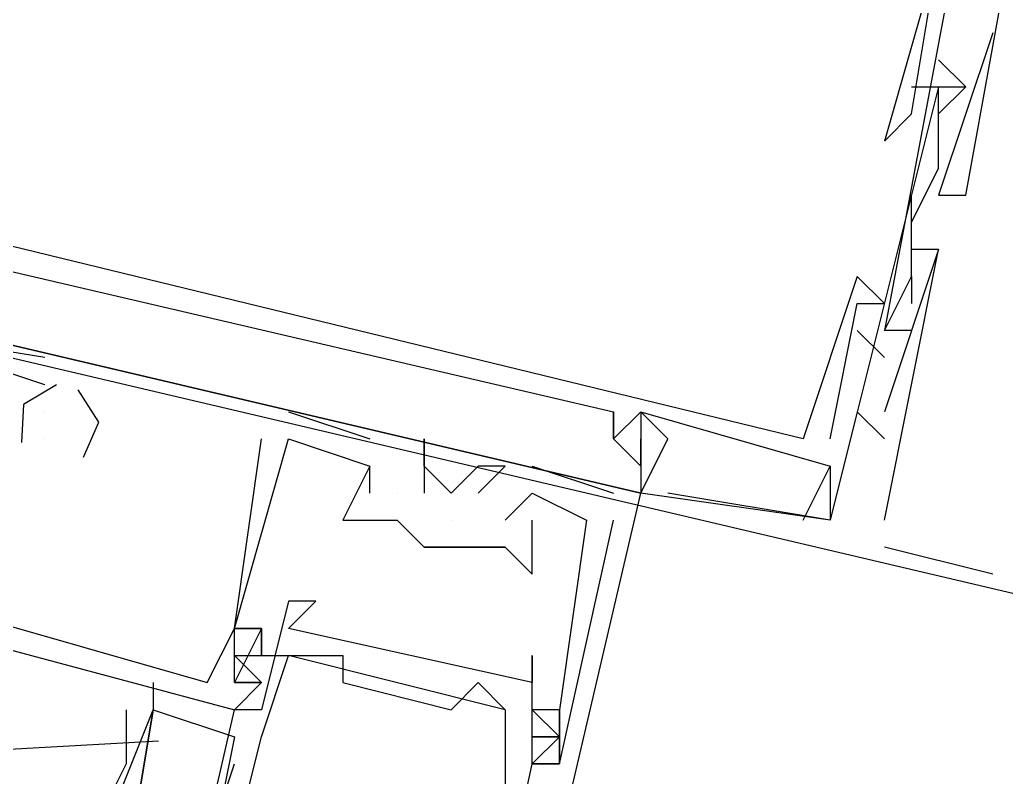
# Model space of a CAD drawing. Header units: feet. Extents: x -84 to 198, y -22 to 181.
# Drawn here: x 125.3209 to 125.8066, y 119.2911 to 119.6642 of the extents above; entities that cross this region are included whole.
import ezdxf

# ---------------------------------------------------------------- set-up
doc = ezdxf.new("R2010")
doc.units = ezdxf.units.FT
doc.layers.add('A-LINEA', color=7, linetype='CONTINUOUS')

msp = doc.modelspace()

# ---------------------------------------------------------------- linework, layer by layer
at = {"layer": 'A-LINEA'}
for p, q in [((125.8, 119.6578), (125.8, 119.6578)), ((125.8, 119.6578), (125.8, 119.6578)), ((125.8, 119.6578), (125.8, 119.6578)), ((125.7733, 119.6444), (125.7867, 119.6311)), ((125.7733, 119.6444), (125.7733, 119.6444)), ((125.7733, 119.6444), (125.7867, 119.6311)), ((125.7733, 119.6444), (125.7733, 119.6444)), ((125.7733, 119.6444), (125.7867, 119.6311)), ((125.7733, 119.6444), (125.7733, 119.6444)), ((125.76, 119.6311), (125.76, 119.6311)), ((125.76, 119.6311), (125.76, 119.6311)), ((125.76, 119.6311), (125.76, 119.6311)), ((125.7733, 119.6311), (125.7733, 119.6311)), ((125.7733, 119.6311), (125.7733, 119.6311)), ((125.7733, 119.6311), (125.7733, 119.6311)), ((125.7733, 119.6311), (125.7733, 119.6311)), ((125.7733, 119.6311), (125.7733, 119.6311)), ((125.7733, 119.6311), (125.7733, 119.6311)), ((125.7733, 119.6311), (125.7733, 119.6311)), ((125.7733, 119.6311), (125.7733, 119.6311)), ((125.7733, 119.6311), (125.7733, 119.6311)), ((125.7733, 119.6311), (125.7733, 119.6311)), ((125.7733, 119.6311), (125.7733, 119.6311)), ((125.7733, 119.6311), (125.7733, 119.6311)), ((125.7867, 119.6311), (125.7867, 119.6311)), ((125.7867, 119.6311), (125.7867, 119.6311)), ((125.7867, 119.6311), (125.7867, 119.6311)), ((125.7867, 119.6311), (125.7867, 119.6311)), ((125.7867, 119.6311), (125.7867, 119.6311)), ((125.7867, 119.6311), (125.7867, 119.6311)), ((125.7867, 119.6311), (125.7867, 119.6311)), ((125.7867, 119.6311), (125.7867, 119.6311)), ((125.7867, 119.6311), (125.7867, 119.6311)), ((125.76, 119.6178), (125.76, 119.6178)), ((125.76, 119.6178), (125.76, 119.6178)), ((125.76, 119.6178), (125.76, 119.6178)), ((125.76, 119.6178), (125.76, 119.6178)), ((125.76, 119.6178), (125.76, 119.6178)), ((125.76, 119.6178), (125.76, 119.6178)), ((125.7733, 119.6178), (125.7733, 119.6178)), ((125.7733, 119.6178), (125.7733, 119.6178)), ((125.7733, 119.6178), (125.7733, 119.6178)), ((125.7467, 119.6044), (125.7467, 119.6044)), ((125.7467, 119.6044), (125.7467, 119.6044)), ((125.7467, 119.6044), (125.7467, 119.6044)), ((125.7467, 119.6044), (125.7467, 119.6044)), ((125.7467, 119.6044), (125.7467, 119.6044)), ((125.7467, 119.6044), (125.7467, 119.6044)), ((125.7733, 119.6044), (125.7733, 119.6044)), ((125.7733, 119.6044), (125.7733, 119.6044)), ((125.7733, 119.6044), (125.7733, 119.6044)), ((125.7733, 119.5911), (125.7733, 119.5911)), ((125.7733, 119.5911), (125.7733, 119.5911)), ((125.7733, 119.5911), (125.7733, 119.5911)), ((125.7733, 119.5911), (125.7733, 119.5911)), ((125.7733, 119.5911), (125.7733, 119.5911)), ((125.7733, 119.5911), (125.7733, 119.5911)), ((125.7733, 119.5911), (125.7733, 119.5911)), ((125.7733, 119.5911), (125.7733, 119.5911)), ((125.7733, 119.5911), (125.7733, 119.5911)), ((125.76, 119.5378), (125.76, 119.5778)), ((125.76, 119.5778), (125.76, 119.5778)), ((125.76, 119.5378), (125.76, 119.5778)), ((125.76, 119.5778), (125.76, 119.5778)), ((125.76, 119.5378), (125.76, 119.5778)), ((125.76, 119.5778), (125.76, 119.5778)), ((125.7733, 119.5778), (125.7733, 119.5778)), ((125.7733, 119.5778), (125.7733, 119.5778)), ((125.7733, 119.5778), (125.7733, 119.5778)), ((125.7733, 119.5778), (125.7733, 119.5778)), ((125.7733, 119.5778), (125.7733, 119.5778)), ((125.7733, 119.5778), (125.7733, 119.5778)), ((125.7867, 119.5778), (125.7867, 119.5778)), ((125.7867, 119.5778), (125.7867, 119.5778)), ((125.7867, 119.5778), (125.7867, 119.5778)), ((125.7867, 119.5778), (125.7867, 119.5778)), ((125.7867, 119.5778), (125.7867, 119.5778)), ((125.7867, 119.5778), (125.7867, 119.5778)), ((125.76, 119.5644), (125.76, 119.5644)), ((125.76, 119.5644), (125.76, 119.5644)), ((125.76, 119.5644), (125.76, 119.5644)), ((125.76, 119.5511), (125.76, 119.5511)), ((125.76, 119.5511), (125.76, 119.5511)), ((125.76, 119.5511), (125.76, 119.5511)), ((125.7733, 119.5511), (125.7733, 119.5511)), ((125.7733, 119.5511), (125.7733, 119.5511)), ((125.7733, 119.5511), (125.7733, 119.5511)), ((125.7733, 119.5511), (125.7733, 119.5511)), ((125.7733, 119.5511), (125.7733, 119.5511)), ((125.7733, 119.5511), (125.7733, 119.5511)), ((125.7333, 119.5378), (125.7333, 119.5378)), ((125.7333, 119.5378), (125.7333, 119.5378)), ((125.7333, 119.5378), (125.7333, 119.5378)), ((125.7333, 119.5378), (125.7333, 119.5378)), ((125.7333, 119.5378), (125.7333, 119.5378)), ((125.7333, 119.5378), (125.7333, 119.5378)), ((125.76, 119.5378), (125.76, 119.5378)), ((125.76, 119.5378), (125.76, 119.5378)), ((125.76, 119.5378), (125.76, 119.5378)), ((125.76, 119.5378), (125.76, 119.5378)), ((125.76, 119.5378), (125.76, 119.5378)), ((125.76, 119.5378), (125.76, 119.5378)), ((125.7333, 119.5244), (125.7333, 119.5244)), ((125.7333, 119.5244), (125.7333, 119.5244)), ((125.7333, 119.5244), (125.7333, 119.5244)), ((125.7333, 119.5244), (125.7333, 119.5244)), ((125.7333, 119.5244), (125.7333, 119.5244)), ((125.7333, 119.5244), (125.7333, 119.5244)), ((125.7467, 119.5244), (125.7467, 119.5244)), ((125.7467, 119.5244), (125.7467, 119.5244)), ((125.7467, 119.5244), (125.7467, 119.5244)), ((125.7467, 119.5244), (125.7467, 119.5244)), ((125.7467, 119.5244), (125.7467, 119.5244)), ((125.7467, 119.5244), (125.7467, 119.5244)), ((125.76, 119.5244), (125.76, 119.5244)), ((125.76, 119.5244), (125.76, 119.5244)), ((125.76, 119.5244), (125.76, 119.5244)), ((125.3333, 119.4978), (125.2533, 119.5111)), ((125.3333, 119.4978), (125.2533, 119.5111)), ((125.3333, 119.4978), (125.2533, 119.5111)), ((125.7333, 119.5111), (125.7467, 119.4978)), ((125.7333, 119.5111), (125.7333, 119.5111)), ((125.7333, 119.5111), (125.7467, 119.4978)), ((125.7333, 119.5111), (125.7333, 119.5111)), ((125.7333, 119.5111), (125.7467, 119.4978)), ((125.7333, 119.5111), (125.7333, 119.5111)), ((125.7467, 119.5111), (125.7467, 119.5111)), ((125.7467, 119.5111), (125.7467, 119.5111)), ((125.7467, 119.5111), (125.7467, 119.5111)), ((125.7467, 119.5111), (125.7467, 119.5111)), ((125.7467, 119.5111), (125.7467, 119.5111)), ((125.7467, 119.5111), (125.7467, 119.5111)), ((125.7467, 119.5111), (125.7467, 119.5111)), ((125.7467, 119.5111), (125.7467, 119.5111)), ((125.7467, 119.5111), (125.7467, 119.5111)), ((125.76, 119.5111), (125.76, 119.5111)), ((125.76, 119.5111), (125.76, 119.5111)), ((125.76, 119.5111), (125.76, 119.5111)), ((125.3333, 119.4978), (125.3333, 119.4978)), ((125.3333, 119.4978), (125.3333, 119.4978)), ((125.3333, 119.4978), (125.3333, 119.4978)), ((125.7467, 119.4978), (125.7467, 119.4978)), ((125.7467, 119.4978), (125.7467, 119.4978)), ((125.7467, 119.4978), (125.7467, 119.4978)), ((125.3333, 119.4844), (125.3333, 119.4844)), ((125.3333, 119.4844), (125.3333, 119.4844)), ((125.3333, 119.4844), (125.3333, 119.4844)), ((125.3333, 119.4844), (125.3333, 119.4844)), ((125.3333, 119.4844), (125.3333, 119.4844)), ((125.3333, 119.4844), (125.3333, 119.4844)), ((125.3333, 119.4844), (125.3333, 119.4844)), ((125.3333, 119.4844), (125.3333, 119.4844)), ((125.3333, 119.4844), (125.3333, 119.4844)), ((125.3333, 119.4711), (125.3333, 119.4711)), ((125.3333, 119.4711), (125.3333, 119.4711)), ((125.3333, 119.4711), (125.3333, 119.4711)), ((125.4533, 119.4711), (125.4933, 119.4578)), ((125.4533, 119.4711), (125.4533, 119.4711)), ((125.4533, 119.4711), (125.4933, 119.4578)), ((125.4533, 119.4711), (125.4533, 119.4711)), ((125.4533, 119.4711), (125.4933, 119.4578)), ((125.4533, 119.4711), (125.4533, 119.4711)), ((125.6133, 119.4711), (125.6133, 119.4711)), ((125.6133, 119.4711), (125.6133, 119.4711)), ((125.6133, 119.4711), (125.6133, 119.4711)), ((125.6133, 119.4711), (125.6133, 119.4711)), ((125.6133, 119.4711), (125.6133, 119.4711)), ((125.6133, 119.4711), (125.6133, 119.4711)), ((125.6267, 119.4711), (125.6267, 119.4711)), ((125.6267, 119.4711), (125.6267, 119.4711)), ((125.6267, 119.4711), (125.6267, 119.4711)), ((125.6267, 119.4711), (125.6267, 119.4711)), ((125.6267, 119.4711), (125.6267, 119.4711)), ((125.6267, 119.4711), (125.6267, 119.4711)), ((125.6267, 119.4711), (125.6267, 119.4711)), ((125.6267, 119.4711), (125.6267, 119.4711)), ((125.6267, 119.4711), (125.6267, 119.4711)), ((125.6267, 119.4711), (125.6267, 119.4711)), ((125.6267, 119.4711), (125.6267, 119.4711)), ((125.6267, 119.4711), (125.6267, 119.4711)), ((125.7333, 119.4711), (125.7333, 119.4711)), ((125.7333, 119.4711), (125.7333, 119.4711)), ((125.7333, 119.4711), (125.7333, 119.4711)), ((125.7467, 119.4711), (125.7467, 119.4711)), ((125.7467, 119.4711), (125.7467, 119.4711)), ((125.7467, 119.4711), (125.7467, 119.4711)), ((125.3333, 119.4578), (125.3333, 119.4578)), ((125.3333, 119.4578), (125.3333, 119.4578)), ((125.3333, 119.4578), (125.3333, 119.4578)), ((125.3333, 119.4578), (125.3333, 119.4578)), ((125.3333, 119.4578), (125.3333, 119.4578)), ((125.3333, 119.4578), (125.3333, 119.4578)), ((125.44, 119.4578), (125.44, 119.4578)), ((125.44, 119.4578), (125.44, 119.4578)), ((125.44, 119.4578), (125.44, 119.4578)), ((125.4533, 119.4578), (125.4533, 119.4578)), ((125.4533, 119.4578), (125.4533, 119.4578)), ((125.4533, 119.4578), (125.4533, 119.4578)), ((125.4533, 119.4578), (125.4533, 119.4578)), ((125.4533, 119.4578), (125.4533, 119.4578)), ((125.4533, 119.4578), (125.4533, 119.4578)), ((125.4933, 119.4578), (125.4933, 119.4578)), ((125.4933, 119.4578), (125.4933, 119.4578)), ((125.4933, 119.4578), (125.4933, 119.4578)), ((125.52, 119.4578), (125.52, 119.4578)), ((125.52, 119.4578), (125.52, 119.4578)), ((125.52, 119.4578), (125.52, 119.4578)), ((125.6133, 119.4578), (125.6133, 119.4578)), ((125.6133, 119.4578), (125.6133, 119.4578)), ((125.6133, 119.4578), (125.6133, 119.4578)), ((125.6133, 119.4578), (125.6133, 119.4578)), ((125.6133, 119.4578), (125.6133, 119.4578)), ((125.6133, 119.4578), (125.6133, 119.4578)), ((125.6133, 119.4578), (125.6133, 119.4578)), ((125.6133, 119.4578), (125.6133, 119.4578)), ((125.6133, 119.4578), (125.6133, 119.4578)), ((125.6133, 119.4578), (125.6133, 119.4578)), ((125.6133, 119.4578), (125.6133, 119.4578)), ((125.6133, 119.4578), (125.6133, 119.4578)), ((125.6267, 119.4578), (125.6267, 119.4578)), ((125.6267, 119.4578), (125.6267, 119.4578)), ((125.6267, 119.4578), (125.6267, 119.4578)), ((125.6267, 119.4578), (125.6267, 119.4578)), ((125.6267, 119.4578), (125.6267, 119.4578)), ((125.6267, 119.4578), (125.6267, 119.4578)), ((125.6267, 119.4578), (125.6267, 119.4578)), ((125.6267, 119.4578), (125.6267, 119.4578)), ((125.6267, 119.4578), (125.6267, 119.4578)), ((125.6267, 119.4578), (125.6267, 119.4578)), ((125.6267, 119.4578), (125.6267, 119.4578)), ((125.6267, 119.4578), (125.6267, 119.4578)), ((125.64, 119.4578), (125.64, 119.4578)), ((125.64, 119.4578), (125.64, 119.4578)), ((125.64, 119.4578), (125.64, 119.4578)), ((125.64, 119.4578), (125.64, 119.4578)), ((125.64, 119.4578), (125.64, 119.4578)), ((125.64, 119.4578), (125.64, 119.4578)), ((125.7067, 119.4578), (125.7067, 119.4578)), ((125.7067, 119.4578), (125.7067, 119.4578)), ((125.7067, 119.4578), (125.7067, 119.4578)), ((125.7067, 119.4578), (125.7067, 119.4578)), ((125.7067, 119.4578), (125.7067, 119.4578)), ((125.7067, 119.4578), (125.7067, 119.4578)), ((125.72, 119.4578), (125.72, 119.4578)), ((125.72, 119.4578), (125.72, 119.4578)), ((125.72, 119.4578), (125.72, 119.4578)), ((125.72, 119.4578), (125.72, 119.4578)), ((125.72, 119.4578), (125.72, 119.4578)), ((125.72, 119.4578), (125.72, 119.4578)), ((125.7467, 119.4578), (125.7467, 119.4578)), ((125.7467, 119.4578), (125.7467, 119.4578)), ((125.7467, 119.4578), (125.7467, 119.4578)), ((125.4933, 119.4444), (125.4933, 119.4444)), ((125.4933, 119.4444), (125.4933, 119.4444)), ((125.4933, 119.4444), (125.4933, 119.4444)), ((125.4933, 119.4444), (125.4933, 119.4444)), ((125.4933, 119.4444), (125.4933, 119.4444)), ((125.4933, 119.4444), (125.4933, 119.4444)), ((125.52, 119.4444), (125.52, 119.4444)), ((125.52, 119.4444), (125.52, 119.4444)), ((125.52, 119.4444), (125.52, 119.4444)), ((125.5467, 119.4444), (125.5467, 119.4444)), ((125.5467, 119.4444), (125.5467, 119.4444)), ((125.5467, 119.4444), (125.5467, 119.4444)), ((125.56, 119.4444), (125.56, 119.4444)), ((125.56, 119.4444), (125.56, 119.4444)), ((125.56, 119.4444), (125.56, 119.4444)), ((125.5733, 119.4444), (125.6133, 119.4311)), ((125.5733, 119.4444), (125.5733, 119.4444)), ((125.5733, 119.4444), (125.6133, 119.4311)), ((125.5733, 119.4444), (125.5733, 119.4444)), ((125.5733, 119.4444), (125.6133, 119.4311)), ((125.5733, 119.4444), (125.5733, 119.4444)), ((125.6267, 119.4444), (125.6267, 119.4444)), ((125.6267, 119.4444), (125.6267, 119.4444)), ((125.6267, 119.4444), (125.6267, 119.4444)), ((125.6267, 119.4444), (125.6267, 119.4444)), ((125.6267, 119.4444), (125.6267, 119.4444)), ((125.6267, 119.4444), (125.6267, 119.4444)), ((125.6267, 119.4444), (125.6267, 119.4444)), ((125.6267, 119.4444), (125.6267, 119.4444)), ((125.6267, 119.4444), (125.6267, 119.4444)), ((125.72, 119.4444), (125.72, 119.4444)), ((125.72, 119.4444), (125.72, 119.4444)), ((125.72, 119.4444), (125.72, 119.4444)), ((125.72, 119.4444), (125.72, 119.4444)), ((125.72, 119.4444), (125.72, 119.4444)), ((125.72, 119.4444), (125.72, 119.4444)), ((125.72, 119.4444), (125.72, 119.4444)), ((125.72, 119.4444), (125.72, 119.4444)), ((125.72, 119.4444), (125.72, 119.4444)), ((125.72, 119.4444), (125.72, 119.4444)), ((125.72, 119.4444), (125.72, 119.4444)), ((125.72, 119.4444), (125.72, 119.4444)), ((125.4933, 119.4311), (125.4933, 119.4311)), ((125.4933, 119.4311), (125.4933, 119.4311)), ((125.4933, 119.4311), (125.4933, 119.4311)), ((125.5067, 119.4311), (125.5067, 119.4311)), ((125.5067, 119.4311), (125.5067, 119.4311)), ((125.5067, 119.4311), (125.5067, 119.4311)), ((125.52, 119.4311), (125.52, 119.4311)), ((125.52, 119.4311), (125.52, 119.4311)), ((125.52, 119.4311), (125.52, 119.4311)), ((125.5333, 119.4311), (125.5333, 119.4311)), ((125.5333, 119.4311), (125.5333, 119.4311)), ((125.5333, 119.4311), (125.5333, 119.4311)), ((125.5333, 119.0311), (125.6267, 119.4311)), ((125.5467, 119.4311), (125.5467, 119.4311)), ((125.5467, 119.4311), (125.5467, 119.4311)), ((125.5467, 119.4311), (125.5467, 119.4311)), ((125.5733, 119.4311), (125.5733, 119.4311)), ((125.5733, 119.4311), (125.5733, 119.4311)), ((125.5733, 119.4311), (125.5733, 119.4311)), ((125.5733, 119.4311), (125.5733, 119.4311)), ((125.5733, 119.4311), (125.5733, 119.4311)), ((125.5733, 119.4311), (125.5733, 119.4311)), ((125.6133, 119.4311), (125.6133, 119.4311)), ((125.6133, 119.4311), (125.6133, 119.4311)), ((125.6133, 119.4311), (125.6133, 119.4311)), ((125.6267, 119.4311), (125.6267, 119.4311)), ((125.6267, 119.4311), (125.6267, 119.4311)), ((125.6267, 119.4311), (125.6267, 119.4311)), ((125.6267, 119.4311), (125.6267, 119.4311)), ((125.6267, 119.4311), (125.6267, 119.4311)), ((125.6267, 119.4311), (125.6267, 119.4311)), ((125.6267, 119.4311), (125.6267, 119.4311)), ((125.6267, 119.4311), (125.6267, 119.4311)), ((125.6267, 119.4311), (125.6267, 119.4311)), ((125.6267, 119.4311), (125.6267, 119.4311)), ((125.6267, 119.4311), (125.6267, 119.4311)), ((125.6267, 119.4311), (125.6267, 119.4311)), ((125.64, 119.4311), (125.64, 119.4311)), ((125.64, 119.4311), (125.64, 119.4311)), ((125.64, 119.4311), (125.64, 119.4311)), ((125.48, 119.4178), (125.48, 119.4178)), ((125.48, 119.4178), (125.48, 119.4178)), ((125.48, 119.4178), (125.48, 119.4178)), ((125.4933, 119.4178), (125.4933, 119.4178)), ((125.4933, 119.4178), (125.5067, 119.4178)), ((125.4933, 119.4178), (125.4933, 119.4178)), ((125.4933, 119.4178), (125.4933, 119.4178)), ((125.5067, 119.4178), (125.5067, 119.4178)), ((125.5067, 119.4178), (125.5067, 119.4178)), ((125.5067, 119.4178), (125.5067, 119.4178)), ((125.5333, 119.4178), (125.5333, 119.4178)), ((125.5333, 119.4178), (125.5333, 119.4178)), ((125.5333, 119.4178), (125.5333, 119.4178)), ((125.56, 119.4178), (125.56, 119.4178)), ((125.56, 119.4178), (125.56, 119.4178)), ((125.56, 119.4178), (125.56, 119.4178)), ((125.5733, 119.4178), (125.5733, 119.4178)), ((125.5733, 119.4178), (125.5733, 119.4178)), ((125.5733, 119.4178), (125.5733, 119.4178)), ((125.6, 119.4178), (125.6, 119.4178)), ((125.6, 119.4178), (125.6, 119.4178)), ((125.6, 119.4178), (125.6, 119.4178)), ((125.6133, 119.4178), (125.6133, 119.4178)), ((125.6133, 119.4178), (125.6133, 119.4178)), ((125.6133, 119.4178), (125.6133, 119.4178)), ((125.7067, 119.4178), (125.7067, 119.4178)), ((125.7067, 119.4178), (125.7067, 119.4178)), ((125.7067, 119.4178), (125.7067, 119.4178)), ((125.7067, 119.4178), (125.7067, 119.4178)), ((125.7067, 119.4178), (125.7067, 119.4178)), ((125.7067, 119.4178), (125.7067, 119.4178)), ((125.7067, 119.4178), (125.7067, 119.4178)), ((125.7067, 119.4178), (125.7067, 119.4178)), ((125.7067, 119.4178), (125.7067, 119.4178)), ((125.72, 119.4178), (125.72, 119.4178)), ((125.72, 119.4178), (125.72, 119.4178)), ((125.72, 119.4178), (125.72, 119.4178)), ((125.72, 119.4178), (125.72, 119.4178)), ((125.72, 119.4178), (125.72, 119.4178)), ((125.72, 119.4178), (125.72, 119.4178)), ((125.72, 119.4178), (125.72, 119.4178)), ((125.72, 119.4178), (125.72, 119.4178)), ((125.72, 119.4178), (125.72, 119.4178)), ((125.72, 119.4178), (125.72, 119.4178)), ((125.72, 119.4178), (125.72, 119.4178)), ((125.72, 119.4178), (125.72, 119.4178)), ((125.7467, 119.4178), (125.7467, 119.4178)), ((125.7467, 119.4178), (125.7467, 119.4178)), ((125.7467, 119.4178), (125.7467, 119.4178)), ((125.7467, 119.4178), (125.7467, 119.4178)), ((125.7467, 119.4178), (125.7467, 119.4178)), ((125.7467, 119.4178), (125.7467, 119.4178)), ((125.52, 119.4044), (125.52, 119.4044)), ((125.52, 119.4044), (125.5333, 119.4044)), ((125.52, 119.4044), (125.52, 119.4044)), ((125.52, 119.4044), (125.52, 119.4044)), ((125.5333, 119.4044), (125.5333, 119.4044)), ((125.5333, 119.4044), (125.5333, 119.4044)), ((125.5333, 119.4044), (125.5333, 119.4044)), ((125.5333, 119.4044), (125.5333, 119.4044)), ((125.5467, 119.4044), (125.5467, 119.4044)), ((125.5467, 119.4044), (125.5467, 119.4044)), ((125.5467, 119.4044), (125.5467, 119.4044)), ((125.56, 119.4044), (125.56, 119.4044)), ((125.56, 119.4044), (125.56, 119.4044)), ((125.56, 119.4044), (125.56, 119.4044)), ((125.8, 119.3911), (125.7467, 119.4044)), ((125.7467, 119.4044), (125.7467, 119.4044)), ((125.8, 119.3911), (125.7467, 119.4044)), ((125.7467, 119.4044), (125.7467, 119.4044)), ((125.8, 119.3911), (125.7467, 119.4044)), ((125.7467, 119.4044), (125.7467, 119.4044)), ((125.8, 119.3911), (125.7467, 119.4044)), ((125.7467, 119.4044), (125.7467, 119.4044)), ((125.8, 119.3911), (125.7467, 119.4044)), ((125.7467, 119.4044), (125.7467, 119.4044)), ((125.8, 119.3911), (125.7467, 119.4044)), ((125.7467, 119.4044), (125.7467, 119.4044)), ((125.5733, 119.3911), (125.5733, 119.3911)), ((125.5733, 119.3911), (125.5733, 119.3911)), ((125.5733, 119.3911), (125.5733, 119.3911)), ((125.8, 119.3911), (125.8, 119.3911)), ((125.8, 119.3911), (125.8, 119.3911)), ((125.8, 119.3911), (125.8, 119.3911)), ((125.8, 119.3911), (125.8, 119.3911)), ((125.8, 119.3911), (125.8, 119.3911)), ((125.8, 119.3911), (125.8, 119.3911)), ((125.4533, 119.3778), (125.4533, 119.3778)), ((125.4667, 119.3778), (125.4667, 119.3778)), ((125.4267, 119.3644), (125.4267, 119.3644)), ((125.4267, 119.3644), (125.4267, 119.3644)), ((125.4267, 119.3644), (125.4267, 119.3644)), ((125.4267, 119.3644), (125.4267, 119.3644)), ((125.4267, 119.3644), (125.4267, 119.3644)), ((125.4267, 119.3644), (125.4267, 119.3644)), ((125.4267, 119.3644), (125.4267, 119.3644)), ((125.4267, 119.3644), (125.4267, 119.3644)), ((125.4267, 119.3644), (125.4267, 119.3644)), ((125.44, 119.3644), (125.44, 119.3644)), ((125.44, 119.3644), (125.44, 119.3644)), ((125.44, 119.3644), (125.44, 119.3644)), ((125.44, 119.3644), (125.44, 119.3644)), ((125.44, 119.3644), (125.44, 119.3644)), ((125.44, 119.3644), (125.44, 119.3644)), ((125.4533, 119.3644), (125.4533, 119.3644)), ((125.44, 119.3511), (125.4533, 119.3511)), ((125.44, 119.3511), (125.4533, 119.3511)), ((125.44, 119.3511), (125.44, 119.3511)), ((125.44, 119.3511), (125.4533, 119.3511)), ((125.44, 119.3511), (125.4533, 119.3511)), ((125.44, 119.3511), (125.44, 119.3511)), ((125.44, 119.3511), (125.4533, 119.3511)), ((125.44, 119.3511), (125.4533, 119.3511)), ((125.44, 119.3511), (125.44, 119.3511)), ((125.4533, 119.3511), (125.4533, 119.3511)), ((125.56, 119.3244), (125.4533, 119.3511)), ((125.56, 119.3244), (125.4533, 119.3511)), ((125.56, 119.3244), (125.4533, 119.3511)), ((125.4667, 119.3511), (125.4667, 119.3511)), ((125.48, 119.3511), (125.48, 119.3511)), ((125.5733, 119.3511), (125.5733, 119.3511)), ((125.3867, 119.3378), (125.3867, 119.3244)), ((125.4133, 119.3378), (125.4133, 119.3378)), ((125.4133, 119.3378), (125.4133, 119.3378)), ((125.4133, 119.3378), (125.4133, 119.3378)), ((125.4267, 119.3378), (125.4267, 119.3378)), ((125.4267, 119.3378), (125.4267, 119.3378)), ((125.4267, 119.3378), (125.4267, 119.3378)), ((125.44, 119.3378), (125.44, 119.3378)), ((125.44, 119.3378), (125.44, 119.3378)), ((125.44, 119.3378), (125.44, 119.3378)), ((125.44, 119.3378), (125.44, 119.3378)), ((125.44, 119.3378), (125.44, 119.3378)), ((125.44, 119.3378), (125.44, 119.3378)), ((125.48, 119.3378), (125.48, 119.3378)), ((125.5467, 119.3378), (125.5467, 119.3378)), ((125.5733, 119.3378), (125.5733, 119.3378)), ((125.3867, 119.1511), (125.4267, 119.3244)), ((125.4267, 119.3244), (125.4267, 119.3244)), ((125.4267, 119.3244), (125.4267, 119.3244)), ((125.4267, 119.3244), (125.4267, 119.3244)), ((125.4267, 119.3244), (125.4267, 119.3244)), ((125.4267, 119.3244), (125.4267, 119.3244)), ((125.44, 119.3244), (125.44, 119.3244)), ((125.5333, 119.3244), (125.5333, 119.3244)), ((125.56, 119.3244), (125.56, 119.3244)), ((125.5867, 119.3244), (125.5733, 119.3244)), ((125.5867, 119.3244), (125.5867, 119.3244)), ((125.5867, 119.3244), (125.5867, 119.3244)), ((125.5867, 119.3244), (125.5867, 119.3244)), ((125.5867, 119.3244), (125.5867, 119.3244)), ((125.3893, 119.309), (125.2817, 119.3028)), ((125.4267, 119.3111), (125.4133, 119.2444)), ((125.44, 119.3111), (125.44, 119.3111)), ((125.4133, 119.2578), (125.4267, 119.2978)), ((125.5733, 119.2978), (125.5733, 119.2978)), ((125.5733, 119.2978), (125.5733, 119.2978)), ((125.5733, 119.2978), (125.5733, 119.2978)), ((125.5733, 119.2978), (125.5733, 119.2978)), ((125.5733, 119.2978), (125.5733, 119.2978)), ((125.5867, 119.2978), (125.5867, 119.2978)), ((125.5867, 119.2978), (125.5867, 119.2978)), ((125.5867, 119.2978), (125.5867, 119.2978)), ((125.5867, 119.2978), (125.5867, 119.2978)), ((125.5867, 119.2978), (125.5867, 119.2978)), ((125.5867, 119.2978), (125.5867, 119.2978))]:
    msp.add_line(p, q, dxfattribs=at)
for points in [[(125.2533, 119.7244), (125.2667, 119.8178), (125.7733, 119.6978), (125.7467, 119.6044), (125.7467, 119.6044), (125.76, 119.6178), (125.7733, 119.6978), (125.7867, 119.6978), (125.7867, 119.7244)], [(125.2533, 119.7244), (125.2667, 119.8178), (125.7733, 119.6978), (125.7467, 119.6044), (125.7467, 119.6044), (125.76, 119.6178), (125.7733, 119.6978), (125.7867, 119.6978), (125.7867, 119.7244)], [(125.2533, 119.7244), (125.2667, 119.8178), (125.7733, 119.6978), (125.7467, 119.6044), (125.7467, 119.6044), (125.76, 119.6178), (125.7733, 119.6978), (125.7867, 119.6978), (125.7867, 119.7244)], [(125.2533, 119.7244), (125.2667, 119.8178), (125.7733, 119.6978), (125.7467, 119.6044), (125.7467, 119.6044), (125.76, 119.6178), (125.7733, 119.6978), (125.7867, 119.6978), (125.7867, 119.7244)], [(125.2533, 119.7244), (125.2667, 119.8178), (125.7733, 119.6978), (125.7467, 119.6044), (125.7467, 119.6044), (125.76, 119.6178), (125.7733, 119.6978), (125.7867, 119.6978), (125.7867, 119.7244)], [(125.2533, 119.7244), (125.2667, 119.8178), (125.7733, 119.6978), (125.7467, 119.6044), (125.7467, 119.6044), (125.76, 119.6178), (125.7733, 119.6978), (125.7867, 119.6978), (125.7867, 119.7244)], [(125.68, 119.7378), (125.68, 119.7244), (125.6933, 119.7244), (125.7067, 119.7511), (125.7867, 119.7244), (125.7467, 119.5111)], [(125.68, 119.7378), (125.68, 119.7244), (125.6933, 119.7244), (125.7067, 119.7511), (125.7867, 119.7244), (125.7467, 119.5111)], [(125.68, 119.7378), (125.68, 119.7244), (125.6933, 119.7244), (125.7067, 119.7511), (125.7867, 119.7244), (125.7467, 119.5111)], [(125.7733, 119.5778), (125.7867, 119.5778), (125.8133, 119.7244), (125.88, 119.7111)], [(125.7733, 119.5778), (125.7867, 119.5778), (125.8133, 119.7244), (125.88, 119.7111)], [(125.7733, 119.5778), (125.7867, 119.5778), (125.8133, 119.7244), (125.88, 119.7111)], [(125.8, 119.6578), (125.7733, 119.5778), (125.7867, 119.5778), (125.8133, 119.7244), (125.88, 119.7111)], [(125.8, 119.6578), (125.7733, 119.5778), (125.7867, 119.5778), (125.8133, 119.7244), (125.88, 119.7111)], [(125.8, 119.6578), (125.7733, 119.5778), (125.7867, 119.5778), (125.8133, 119.7244), (125.88, 119.7111)], [(125.2, 119.6844), (125.2, 119.6844), (125.2133, 119.6844), (125.1867, 119.6978), (125.1467, 119.5378), (125.8267, 119.3778), (125.8267, 119.3911), (125.8267, 119.3778)], [(125.2, 119.6844), (125.2, 119.6844), (125.2133, 119.6844), (125.1867, 119.6978), (125.1467, 119.5378), (125.8267, 119.3778), (125.8267, 119.3911), (125.8267, 119.3778)], [(125.2, 119.6844), (125.2, 119.6844), (125.2133, 119.6844), (125.1867, 119.6978), (125.1467, 119.5378), (125.8267, 119.3778), (125.8267, 119.3911), (125.8267, 119.3778)], [(125.1867, 119.6978), (125.1467, 119.5378), (125.8267, 119.3778), (125.8267, 119.3911), (125.8267, 119.3911)], [(125.1867, 119.6978), (125.1467, 119.5378), (125.8267, 119.3778), (125.8267, 119.3911), (125.8267, 119.3911)], [(125.1867, 119.6978), (125.1467, 119.5378), (125.8267, 119.3778), (125.8267, 119.3911), (125.8267, 119.3911)], [(125.72, 119.4578), (125.7333, 119.5244), (125.7467, 119.5244), (125.7333, 119.5378), (125.7333, 119.5378), (125.7067, 119.4578), (125.2133, 119.5778), (125.24, 119.6578)], [(125.72, 119.4578), (125.7333, 119.5244), (125.7467, 119.5244), (125.7333, 119.5378), (125.7333, 119.5378), (125.7067, 119.4578), (125.2133, 119.5778), (125.24, 119.6578)], [(125.72, 119.4578), (125.7333, 119.5244), (125.7467, 119.5244), (125.7333, 119.5378), (125.7333, 119.5378), (125.7067, 119.4578), (125.2133, 119.5778), (125.24, 119.6578)], [(125.72, 119.4578), (125.7333, 119.5244), (125.7467, 119.5244), (125.7333, 119.5378), (125.7333, 119.5378), (125.7067, 119.4578), (125.2133, 119.5778), (125.24, 119.6578)], [(125.72, 119.4578), (125.7333, 119.5244), (125.7467, 119.5244), (125.7333, 119.5378), (125.7333, 119.5378), (125.7067, 119.4578), (125.2133, 119.5778), (125.24, 119.6578)], [(125.72, 119.4578), (125.7333, 119.5244), (125.7467, 119.5244), (125.7333, 119.5378), (125.7333, 119.5378), (125.7067, 119.4578), (125.2133, 119.5778), (125.24, 119.6578)], [(125.76, 119.6311), (125.7733, 119.6311), (125.72, 119.4178), (125.64, 119.4311)], [(125.76, 119.6311), (125.7733, 119.6311), (125.72, 119.4178), (125.64, 119.4311)], [(125.76, 119.6311), (125.7733, 119.6311), (125.72, 119.4178), (125.64, 119.4311)], [(125.76, 119.5644), (125.7733, 119.5911), (125.7733, 119.6044), (125.7733, 119.6311), (125.7867, 119.6311), (125.7733, 119.6178)], [(125.76, 119.5644), (125.7733, 119.5911), (125.7733, 119.6044), (125.7733, 119.6311), (125.7867, 119.6311), (125.7733, 119.6178)], [(125.76, 119.5644), (125.7733, 119.5911), (125.7733, 119.6044), (125.7733, 119.6311), (125.7867, 119.6311), (125.7733, 119.6178)], [(125.1733, 119.5644), (125.1733, 119.5378), (125.6267, 119.4311), (125.64, 119.4578), (125.6267, 119.4711), (125.6267, 119.4578), (125.6267, 119.4444)], [(125.1733, 119.5644), (125.1733, 119.5378), (125.6267, 119.4311), (125.64, 119.4578), (125.6267, 119.4711), (125.6267, 119.4578), (125.6267, 119.4444)], [(125.1733, 119.5644), (125.1733, 119.5378), (125.6267, 119.4311), (125.64, 119.4578), (125.6267, 119.4711), (125.6267, 119.4578), (125.6267, 119.4444)], [(125.1867, 119.5511), (125.2133, 119.5511), (125.2133, 119.5644), (125.6133, 119.4711), (125.6133, 119.4578), (125.6267, 119.4444), (125.6267, 119.4578)], [(125.1867, 119.5511), (125.2133, 119.5511), (125.2133, 119.5644), (125.6133, 119.4711), (125.6133, 119.4578), (125.6267, 119.4444), (125.6267, 119.4578)], [(125.1867, 119.5511), (125.2133, 119.5511), (125.2133, 119.5644), (125.6133, 119.4711), (125.6133, 119.4578), (125.6267, 119.4444), (125.6267, 119.4578)], [(125.1867, 119.5511), (125.2133, 119.5511), (125.2133, 119.5644), (125.6133, 119.4711), (125.6133, 119.4578), (125.6267, 119.4444), (125.6267, 119.4578)], [(125.1867, 119.5511), (125.2133, 119.5511), (125.2133, 119.5644), (125.6133, 119.4711), (125.6133, 119.4578), (125.6267, 119.4444), (125.6267, 119.4578)], [(125.1867, 119.5511), (125.2133, 119.5511), (125.2133, 119.5644), (125.6133, 119.4711), (125.6133, 119.4578), (125.6267, 119.4444), (125.6267, 119.4578)], [(125.7467, 119.4178), (125.7733, 119.5511), (125.7467, 119.4711)], [(125.7467, 119.4178), (125.7733, 119.5511), (125.7467, 119.4711)], [(125.7467, 119.4178), (125.7733, 119.5511), (125.7467, 119.4711)], [(125.7467, 119.4178), (125.7733, 119.5511), (125.76, 119.5511)], [(125.7467, 119.4178), (125.7733, 119.5511), (125.76, 119.5511)], [(125.7467, 119.4178), (125.7733, 119.5511), (125.76, 119.5511)], [(125.7467, 119.4578), (125.7333, 119.4711), (125.72, 119.4178), (125.6267, 119.4311), (125.64, 119.4578), (125.6267, 119.4711), (125.6267, 119.4578), (125.6267, 119.4311), (125.1733, 119.5378)], [(125.7467, 119.4578), (125.7333, 119.4711), (125.72, 119.4178), (125.6267, 119.4311), (125.64, 119.4578), (125.6267, 119.4711), (125.6267, 119.4578), (125.6267, 119.4311), (125.1733, 119.5378)], [(125.7467, 119.4578), (125.7333, 119.4711), (125.72, 119.4178), (125.6267, 119.4311), (125.64, 119.4578), (125.6267, 119.4711), (125.6267, 119.4578), (125.6267, 119.4311), (125.1733, 119.5378)], [(125.76, 119.5111), (125.76, 119.5111), (125.7467, 119.5111), (125.76, 119.5378), (125.76, 119.5244)], [(125.76, 119.5111), (125.76, 119.5111), (125.7467, 119.5111), (125.76, 119.5378), (125.76, 119.5244)], [(125.76, 119.5111), (125.76, 119.5111), (125.7467, 119.5111), (125.76, 119.5378), (125.76, 119.5244)], [(125.3333, 119.4844), (125.2533, 119.5111), (125.2267, 119.3911), (125.4133, 119.3378), (125.4267, 119.3644), (125.4267, 119.3644), (125.44, 119.4578)], [(125.3333, 119.4844), (125.2533, 119.5111), (125.2267, 119.3911), (125.4133, 119.3378), (125.4267, 119.3644), (125.4267, 119.3644), (125.44, 119.4578)], [(125.3333, 119.4844), (125.2533, 119.5111), (125.2267, 119.3911), (125.4133, 119.3378), (125.4267, 119.3644), (125.4267, 119.3644), (125.44, 119.4578)], [(125.339, 119.4844), (125.3228, 119.4747), (125.3219, 119.456)], [(125.339, 119.4844), (125.3228, 119.4747), (125.3219, 119.456)], [(125.339, 119.4844), (125.3228, 119.4747), (125.3219, 119.456)], [(125.3524, 119.4488), (125.3599, 119.466), (125.3498, 119.4819)], [(125.3524, 119.4488), (125.3599, 119.466), (125.3498, 119.4819)], [(125.3524, 119.4488), (125.3599, 119.466), (125.3498, 119.4819)], [(125.6133, 119.4578), (125.6267, 119.4711), (125.72, 119.4444)], [(125.6133, 119.4578), (125.6267, 119.4711), (125.72, 119.4444)], [(125.6133, 119.4578), (125.6267, 119.4711), (125.72, 119.4444)], [(125.6133, 119.4578), (125.6267, 119.4711), (125.72, 119.4444)], [(125.6267, 119.4444), (125.6133, 119.4578), (125.6133, 119.4578), (125.6133, 119.4711)], [(125.6133, 119.4578), (125.6267, 119.4711), (125.72, 119.4444)], [(125.6267, 119.4444), (125.6133, 119.4578), (125.6133, 119.4578), (125.6133, 119.4711)], [(125.6133, 119.4578), (125.6267, 119.4711), (125.72, 119.4444)], [(125.6267, 119.4444), (125.6133, 119.4578), (125.6133, 119.4578), (125.6133, 119.4711)], [(125.2267, 119.3778), (125.4267, 119.3244), (125.44, 119.3378), (125.4267, 119.3378), (125.4267, 119.3644), (125.44, 119.3644), (125.44, 119.3511), (125.44, 119.3644), (125.4267, 119.3644), (125.4533, 119.4578), (125.4933, 119.4444), (125.48, 119.4178), (125.4933, 119.4178), (125.5067, 119.4178), (125.52, 119.4044), (125.5333, 119.4044), (125.5467, 119.4044), (125.56, 119.4044), (125.5733, 119.3911), (125.5733, 119.4178)], [(125.2267, 119.3778), (125.4267, 119.3244), (125.44, 119.3378), (125.4267, 119.3378), (125.4267, 119.3644), (125.44, 119.3644), (125.44, 119.3511), (125.44, 119.3644), (125.4267, 119.3644), (125.4533, 119.4578), (125.4933, 119.4444), (125.48, 119.4178), (125.4933, 119.4178), (125.5067, 119.4178), (125.52, 119.4044), (125.5333, 119.4044), (125.5467, 119.4044), (125.56, 119.4044), (125.5733, 119.3911), (125.5733, 119.4178)], [(125.2267, 119.3778), (125.4267, 119.3244), (125.44, 119.3378), (125.4267, 119.3378), (125.4267, 119.3644), (125.44, 119.3644), (125.44, 119.3511), (125.44, 119.3644), (125.4267, 119.3644), (125.4533, 119.4578), (125.4933, 119.4444), (125.48, 119.4178), (125.4933, 119.4178), (125.5067, 119.4178), (125.52, 119.4044), (125.5333, 119.4044), (125.5467, 119.4044), (125.56, 119.4044), (125.5733, 119.3911), (125.5733, 119.4178)], [(125.5333, 119.4311), (125.52, 119.4444), (125.52, 119.4578), (125.52, 119.4311)], [(125.5333, 119.4311), (125.52, 119.4444), (125.52, 119.4578), (125.52, 119.4311)], [(125.5333, 119.4311), (125.52, 119.4444), (125.52, 119.4578), (125.52, 119.4311)], [(125.4933, 119.4311), (125.4933, 119.4444), (125.4933, 119.4444)], [(125.4933, 119.4311), (125.4933, 119.4444), (125.4933, 119.4444)], [(125.4933, 119.4311), (125.4933, 119.4444), (125.4933, 119.4444)], [(125.5467, 119.4311), (125.56, 119.4444), (125.5467, 119.4444), (125.5333, 119.4311)], [(125.5467, 119.4311), (125.56, 119.4444), (125.5467, 119.4444), (125.5333, 119.4311)], [(125.5467, 119.4311), (125.56, 119.4444), (125.5467, 119.4444), (125.5333, 119.4311)], [(125.7067, 119.4178), (125.72, 119.4444), (125.72, 119.4178)], [(125.7067, 119.4178), (125.72, 119.4444), (125.72, 119.4178)], [(125.7067, 119.4178), (125.72, 119.4444), (125.72, 119.4178)], [(125.7067, 119.4178), (125.72, 119.4444), (125.72, 119.4178)], [(125.7067, 119.4178), (125.72, 119.4444), (125.72, 119.4178)], [(125.7067, 119.4178), (125.72, 119.4444), (125.72, 119.4178)], [(125.5733, 119.4311), (125.5733, 119.4311), (125.56, 119.4178), (125.56, 119.4178)], [(125.5733, 119.4311), (125.5733, 119.4311), (125.56, 119.4178), (125.56, 119.4178)], [(125.5733, 119.4311), (125.5733, 119.4311), (125.56, 119.4178), (125.56, 119.4178)], [(125.5733, 119.4311), (125.6, 119.4178), (125.5867, 119.3244), (125.5867, 119.2978), (125.5733, 119.2978), (125.5867, 119.2978), (125.6133, 119.4178), (125.6133, 119.4178)], [(125.5733, 119.4311), (125.6, 119.4178), (125.5867, 119.3244), (125.5867, 119.2978), (125.5733, 119.2978), (125.5867, 119.2978), (125.6133, 119.4178), (125.6133, 119.4178)], [(125.5733, 119.4311), (125.6, 119.4178), (125.5867, 119.3244), (125.5867, 119.2978), (125.5733, 119.2978), (125.5867, 119.2978), (125.6133, 119.4178), (125.6133, 119.4178)], [(125.56, 119.4044), (125.5333, 119.4044), (125.52, 119.4044), (125.5067, 119.4178)], [(125.5333, 119.1111), (125.5733, 119.2978), (125.5733, 119.3511), (125.5733, 119.3378), (125.4533, 119.3644), (125.4667, 119.3778), (125.4533, 119.3778), (125.44, 119.3244), (125.4267, 119.3244)], [(125.4267, 119.3378), (125.4267, 119.3378), (125.4267, 119.3644), (125.44, 119.3644), (125.4267, 119.3378)], [(125.4267, 119.3378), (125.4267, 119.3378), (125.4267, 119.3644), (125.44, 119.3644), (125.4267, 119.3378)], [(125.4267, 119.3378), (125.4267, 119.3378), (125.4267, 119.3644), (125.44, 119.3644), (125.4267, 119.3378)], [(125.4, 119.1511), (125.44, 119.3111), (125.4533, 119.3511), (125.4667, 119.3511), (125.48, 119.3511), (125.48, 119.3378), (125.5333, 119.3244), (125.5467, 119.3378), (125.56, 119.3244), (125.56, 119.2844), (125.5733, 119.2844), (125.5333, 119.1244), (125.52, 119.1244), (125.52, 119.1111), (125.5067, 119.1111), (125.52, 119.1511)], [(125.4267, 119.3511), (125.44, 119.3511), (125.44, 119.3511)], [(125.44, 119.3378), (125.4267, 119.3378), (125.44, 119.3378), (125.4267, 119.3511), (125.44, 119.3511), (125.44, 119.3511)], [(125.4267, 119.3511), (125.44, 119.3511), (125.44, 119.3511)], [(125.44, 119.3378), (125.4267, 119.3378), (125.44, 119.3378), (125.4267, 119.3511), (125.44, 119.3511), (125.44, 119.3511)], [(125.4267, 119.3511), (125.44, 119.3511), (125.44, 119.3511)], [(125.44, 119.3378), (125.4267, 119.3378), (125.44, 119.3378), (125.4267, 119.3511), (125.44, 119.3511), (125.44, 119.3511)], [(125.44, 119.3378), (125.4267, 119.3378), (125.44, 119.3378)], [(125.44, 119.3378), (125.4267, 119.3378), (125.44, 119.3378)], [(125.44, 119.3378), (125.4267, 119.3378), (125.44, 119.3378)], [(125.36, 119.2578), (125.36, 119.2578), (125.3867, 119.3244), (125.3867, 119.3244), (125.3733, 119.2444), (125.36, 119.2578), (125.36, 119.2578)], [(125.3733, 119.3244), (125.3733, 119.3111), (125.3733, 119.2978), (125.36, 119.2711), (125.36, 119.2578), (125.36, 119.2578)], [(125.4133, 119.2444), (125.3733, 119.2444), (125.3867, 119.3244), (125.4267, 119.3111)], [(125.5733, 119.3244), (125.5867, 119.3111), (125.5733, 119.3244)], [(125.5733, 119.2978), (125.5867, 119.3111), (125.5733, 119.3244)], [(125.5733, 119.2978), (125.5867, 119.2978), (125.5867, 119.3244), (125.5867, 119.3244), (125.5867, 119.2978), (125.5867, 119.2978)], [(125.5733, 119.3111), (125.5867, 119.3111), (125.5733, 119.3111)], [(125.5733, 119.3111), (125.5867, 119.3111), (125.5733, 119.3111)]]:
    msp.add_lwpolyline(points, dxfattribs=at)

doc.saveas('drawing.dxf')
